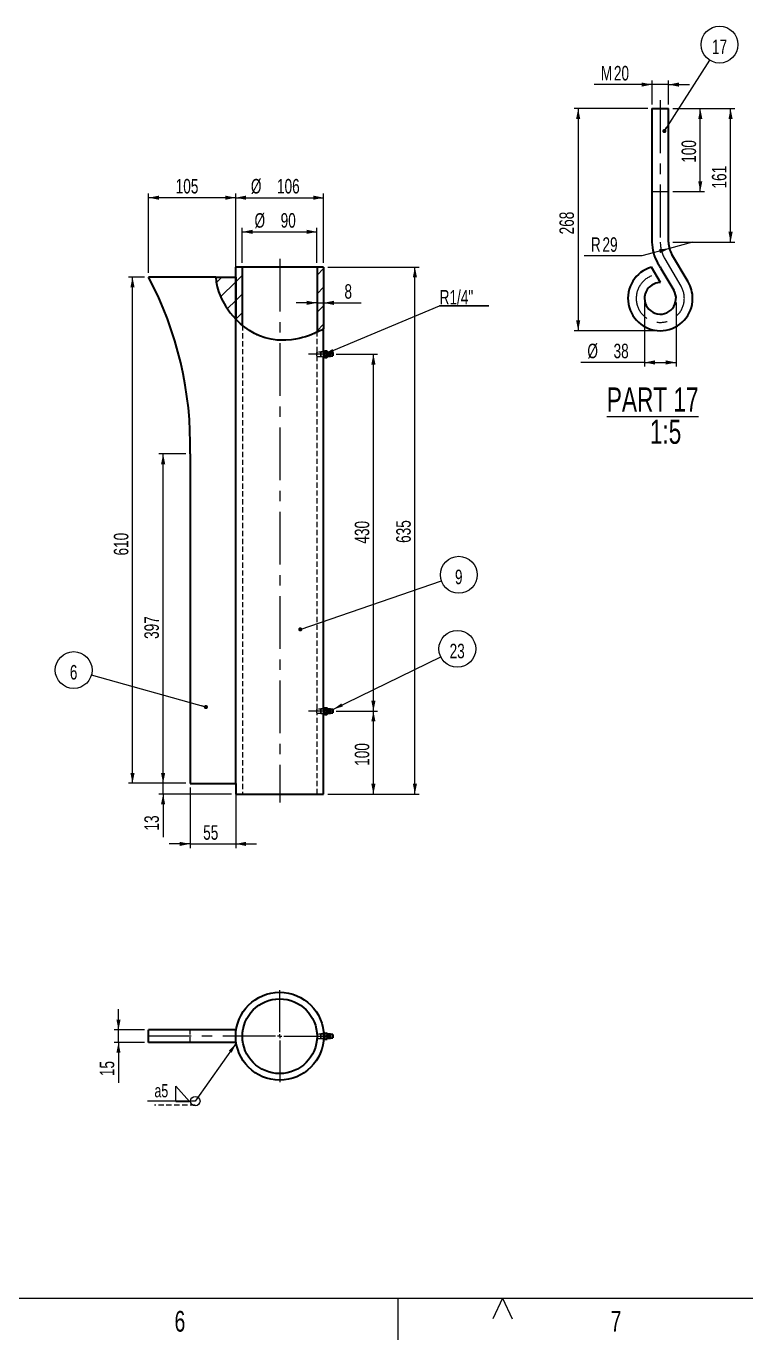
# Model space of a CAD drawing. Header units: millimetres. Extents: x 50 to 5945, y 0 to 4205.
# Drawn here: x 2706 to 3573, y 0 to 1583 of the extents above; entities that cross this region are included whole.
import ezdxf

# ---------------------------------------------------------------- set-up
doc = ezdxf.new("R2010")
doc.units = ezdxf.units.MM
doc.header["$LTSCALE"] = 5
doc.linetypes.add('CENTERX2', pattern=[20.32, 12.7, -2.54, 2.54, -2.54])
doc.linetypes.add('HIDDEN', pattern=[1.905, 1.27, -0.635])
doc.layers.add('AM_0', color=7, linetype='Continuous', lineweight=35)
doc.layers.add('AM_3', color=6, linetype='HIDDEN', lineweight=25)
for name, color, linetype in [('AM_4', 3, 'Continuous'), ('AM_5', 3, 'Continuous'), ('AM_6', 140, 'Continuous'), ('AM_7', 4, 'CENTERX2'), ('AM_8', 1, 'Continuous')]:
    doc.layers.add(name, color=color, linetype=linetype)
doc.styles.add('SLDTEXTSTYLE0', font='TXT', dxfattribs={"width": 0.7})
doc.dimstyles.new('SLDDIMSTYLE0', dxfattribs={"dimtxt": 17.5, "dimasz": 12.5, "dimexe": 0, "dimexo": 0.0625, "dimgap": 4.375, "dimtad": 1, "dimdec": 1, "dimrnd": 1e-09, "dimzin": 12, "dimdsep": 46, "dimtxsty": 'SLDTEXTSTYLE0', "dimsah": 1, "dimcen": 0.09, "dimadec": 0, "dimazin": 3, "dimtfac": 1, "dimtdec": 1, "dimtmove": 0, "dimatfit": 0, "dimfxl": 1, "dimfrac": 2, "dimtolj": 1, "dimtzin": 12, "dimarcsym": 0})
doc.dimstyles.new('SLDDIMSTYLE1', dxfattribs={"dimtxt": 17.5, "dimasz": 12.5, "dimexe": 0, "dimexo": 0.0625, "dimgap": 4.375, "dimtad": 1, "dimdec": 1, "dimrnd": 1e-09, "dimzin": 12, "dimdsep": 46, "dimtxsty": 'SLDTEXTSTYLE0', "dimsah": 1, "dimcen": 0.09, "dimadec": 0, "dimazin": 3, "dimtfac": 1, "dimtdec": 1, "dimtofl": 0, "dimtmove": 0, "dimatfit": 3, "dimfxl": 1, "dimfrac": 2, "dimtolj": 1, "dimtzin": 12, "dimarcsym": 0})
doc.dimstyles.new('SLDDIMSTYLE3', dxfattribs={"dimtxt": 0.18, "dimasz": 5, "dimexe": 0, "dimexo": 0.0625, "dimgap": 0, "dimtad": 0, "dimtih": 1, "dimtoh": 1, "dimdec": 0, "dimrnd": 1e-09, "dimzin": 0, "dimdsep": 46, "dimtxsty": 'Standard', "dimblk1": 'DOT', "dimblk2": 'DOT', "dimsah": 1, "dimcen": 0.09, "dimadec": 0, "dimazin": 0, "dimtfac": 5, "dimtdec": 0, "dimtofl": 0, "dimtmove": 0, "dimatfit": 3, "dimldrblk": 'DOT', "dimfxl": 1, "dimfrac": 2, "dimtolj": 1, "dimtzin": 0, "dimarcsym": 0})
doc.dimstyles.new('SLDDIMSTYLE4', dxfattribs={"dimtxt": 0.18, "dimasz": 12.5, "dimexe": 0, "dimexo": 0.0625, "dimgap": 0, "dimtad": 0, "dimtih": 1, "dimtoh": 1, "dimdec": 0, "dimrnd": 1e-09, "dimzin": 0, "dimdsep": 46, "dimtxsty": 'Standard', "dimsah": 1, "dimcen": 0.09, "dimadec": 0, "dimazin": 0, "dimtfac": 12.5, "dimtdec": 0, "dimtofl": 0, "dimtmove": 0, "dimatfit": 3, "dimfxl": 1, "dimfrac": 2, "dimtolj": 1, "dimtzin": 0, "dimarcsym": 0})
doc.dimstyles.new('SLDDIMSTYLE5', dxfattribs={"dimtxt": 17.5, "dimasz": 12.5, "dimexe": 0, "dimexo": 0.0625, "dimgap": 4.375, "dimtad": 1, "dimdec": 0, "dimrnd": 1e-09, "dimzin": 12, "dimdsep": 46, "dimtxsty": 'SLDTEXTSTYLE0', "dimsah": 1, "dimcen": 0.09, "dimadec": 0, "dimazin": 3, "dimtfac": 1, "dimtdec": 0, "dimtofl": 0, "dimtmove": 0, "dimatfit": 3, "dimfxl": 1, "dimfrac": 2, "dimtolj": 1, "dimtzin": 12, "dimarcsym": 0})
doc.dimstyles.new('SLDDIMSTYLE9', dxfattribs={"dimtxt": 17.5, "dimasz": 12.5, "dimexe": 0, "dimexo": 0.0625, "dimgap": 4.375, "dimtad": 0, "dimtih": 1, "dimtoh": 1, "dimdec": 1, "dimrnd": 1e-09, "dimzin": 12, "dimdsep": 46, "dimtxsty": 'SLDTEXTSTYLE0', "dimsah": 1, "dimcen": 0, "dimadec": 0, "dimazin": 3, "dimtfac": 1, "dimtdec": 1, "dimtofl": 0, "dimtmove": 0, "dimatfit": 3, "dimfxl": 1, "dimfrac": 2, "dimtolj": 1, "dimtzin": 12, "dimarcsym": 0})

# ---------------------------------------------------------------- blocks, each defined once
blk = doc.blocks.new('_D_55')
at = {"layer": 'AM_5'}
for p, q in [((2903.4, 665.4), (2903.4, 592.4)), ((2958.4, 665.4), (2958.4, 592.4)), ((2903.4, 597.4), (2878.4, 597.4)), ((2903.4, 597.4), (2958.4, 597.4)), ((2958.4, 597.4), (2983.4, 597.4))]:
    blk.add_line(p, q, dxfattribs=at)
for points in [[(2903.4, 597.4), (2890.9, 599.9), (2890.9, 594.9)], [(2958.4, 597.4), (2970.9, 594.9), (2970.9, 599.9)]]:
    blk.add_solid(points, dxfattribs=at)
at = {"layer": 'AM_5', "insert": (2919.2, 619.9), "char_height": 17.5, "attachment_point": 1, "style": 'SLDTEXTSTYLE0'}
blk.add_mtext('55', dxfattribs=at)
blk = doc.blocks.new('_D_56')
at = {"layer": 'AM_5'}
for p, q in [((2870.9, 670.4), (2870.9, 695.4)), ((2898.4, 670.4), (2865.9, 670.4)), ((2870.9, 657.4), (2870.9, 670.4)), ((2953.4, 657.4), (2865.9, 657.4)), ((2870.9, 657.4), (2870.9, 605.6))]:
    blk.add_line(p, q, dxfattribs=at)
for points in [[(2870.9, 670.4), (2873.4, 682.9), (2868.4, 682.9)], [(2870.9, 657.4), (2868.4, 644.9), (2873.4, 644.9)]]:
    blk.add_solid(points, dxfattribs=at)
at = {"layer": 'AM_5', "insert": (2848.3, 613.5), "char_height": 17.5, "attachment_point": 1, "rotation": 90, "style": 'SLDTEXTSTYLE0'}
blk.add_mtext('13', dxfattribs=at)
blk = doc.blocks.new('_D_57')
at = {"layer": 'AM_5'}
for p, q in [((2898.4, 1067.4), (2865.9, 1067.4)), ((2870.9, 670.4), (2870.9, 1067.4)), ((2898.4, 670.4), (2865.9, 670.4))]:
    blk.add_line(p, q, dxfattribs=at)
for points in [[(2870.9, 1067.4), (2868.4, 1054.9), (2873.4, 1054.9)], [(2870.9, 670.4), (2873.4, 682.9), (2868.4, 682.9)]]:
    blk.add_solid(points, dxfattribs=at)
at = {"layer": 'AM_5', "insert": (2848.3, 844.4), "char_height": 17.5, "attachment_point": 1, "rotation": 90, "style": 'SLDTEXTSTYLE0'}
blk.add_mtext('397', dxfattribs=at)
blk = doc.blocks.new('_D_58')
at = {"layer": 'AM_5'}
for p, q in [((2848.4, 1280.4), (2829, 1280.4)), ((2834, 670.4), (2834, 1280.4)), ((2898.4, 670.4), (2829, 670.4))]:
    blk.add_line(p, q, dxfattribs=at)
for points in [[(2834, 1280.4), (2831.5, 1267.9), (2836.5, 1267.9)], [(2834, 670.4), (2836.5, 682.9), (2831.5, 682.9)]]:
    blk.add_solid(points, dxfattribs=at)
at = {"layer": 'AM_5', "insert": (2811.5, 944.9), "char_height": 17.5, "attachment_point": 1, "rotation": 90, "style": 'SLDTEXTSTYLE0'}
blk.add_mtext('610', dxfattribs=at)
blk = doc.blocks.new('_D_59')
at = {"layer": 'AM_5'}
for p, q in [((2853.4, 1285.4), (2853.4, 1381)), ((2958.4, 1285.4), (2958.4, 1381)), ((2958.4, 1376), (2853.4, 1376))]:
    blk.add_line(p, q, dxfattribs=at)
for points in [[(2853.4, 1376), (2865.9, 1373.5), (2865.9, 1378.5)], [(2958.4, 1376), (2945.9, 1378.5), (2945.9, 1373.5)]]:
    blk.add_solid(points, dxfattribs=at)
at = {"layer": 'AM_5', "insert": (2886.1, 1398.6), "char_height": 17.5, "attachment_point": 1, "style": 'SLDTEXTSTYLE0'}
blk.add_mtext('105', dxfattribs=at)
blk = doc.blocks.new('_D_61')
at = {"layer": 'AM_5'}
for p, q in [((3079.4, 757.4), (3129.4, 757.4)), ((3124.4, 657.4), (3124.4, 757.4)), ((3069.4, 657.4), (3129.4, 657.4))]:
    blk.add_line(p, q, dxfattribs=at)
for points in [[(3124.4, 757.4), (3121.9, 744.9), (3126.9, 744.9)], [(3124.4, 657.4), (3126.9, 669.9), (3121.9, 669.9)]]:
    blk.add_solid(points, dxfattribs=at)
at = {"layer": 'AM_5', "insert": (3101.9, 691.5), "char_height": 17.5, "attachment_point": 1, "rotation": 90, "style": 'SLDTEXTSTYLE0'}
blk.add_mtext('100', dxfattribs=at)
blk = doc.blocks.new('_D_62')
at = {"layer": 'AM_5'}
for p, q in [((3079.4, 1187.4), (3129.4, 1187.4)), ((3124.4, 757.4), (3124.4, 1187.4)), ((3079.4, 757.4), (3129.4, 757.4))]:
    blk.add_line(p, q, dxfattribs=at)
for points in [[(3124.4, 1187.4), (3121.9, 1174.9), (3126.9, 1174.9)], [(3124.4, 757.4), (3126.9, 769.9), (3121.9, 769.9)]]:
    blk.add_solid(points, dxfattribs=at)
at = {"layer": 'AM_5', "insert": (3101.9, 959.2), "char_height": 17.5, "attachment_point": 1, "rotation": 90, "style": 'SLDTEXTSTYLE0'}
blk.add_mtext('430', dxfattribs=at)
blk = doc.blocks.new('_D_63')
at = {"layer": 'AM_5'}
for p, q in [((3069.4, 1292.4), (3179.4, 1292.4)), ((3174.4, 657.4), (3174.4, 1292.4)), ((3069.4, 657.4), (3179.4, 657.4))]:
    blk.add_line(p, q, dxfattribs=at)
for points in [[(3174.4, 1292.4), (3171.9, 1279.9), (3176.9, 1279.9)], [(3174.4, 657.4), (3176.9, 669.9), (3171.9, 669.9)]]:
    blk.add_solid(points, dxfattribs=at)
at = {"layer": 'AM_5', "insert": (3151.9, 960.1), "char_height": 17.5, "attachment_point": 1, "rotation": 90, "style": 'SLDTEXTSTYLE0'}
blk.add_mtext('635', dxfattribs=at)
blk = doc.blocks.new('_D_64')
at = {"layer": 'AM_5'}
for p, q in [((2958.4, 1285.4), (2958.4, 1381)), ((3064.4, 1297.4), (3064.4, 1381)), ((2958.4, 1376), (3064.4, 1376))]:
    blk.add_line(p, q, dxfattribs=at)
for points in [[(2958.4, 1376), (2970.9, 1373.5), (2970.9, 1378.5)], [(3064.4, 1376), (3051.9, 1378.5), (3051.9, 1373.5)]]:
    blk.add_solid(points, dxfattribs=at)
at = {"layer": 'AM_5', "char_height": 17.5, "attachment_point": 1, "style": 'SLDTEXTSTYLE0'}
for s, insert in [('%%c', (2976.7, 1398.6)), ('106', (3008.2, 1398.6))]:
    blk.add_mtext(s, dxfattribs=dict(at, insert=insert))
blk = doc.blocks.new('_D_65')
at = {"layer": 'AM_5'}
for p, q in [((2966.4, 1297.4), (2966.4, 1339.9)), ((2966.4, 1334.9), (3056.4, 1334.9)), ((3056.4, 1297.4), (3056.4, 1339.9))]:
    blk.add_line(p, q, dxfattribs=at)
for points in [[(2966.4, 1334.9), (2978.9, 1332.4), (2978.9, 1337.4)], [(3056.4, 1334.9), (3043.9, 1337.4), (3043.9, 1332.4)]]:
    blk.add_solid(points, dxfattribs=at)
at = {"layer": 'AM_5', "char_height": 17.5, "attachment_point": 1, "style": 'SLDTEXTSTYLE0'}
for s, insert in [('%%c', (2981.1, 1357.4)), ('90', (3012.6, 1357.4))]:
    blk.add_mtext(s, dxfattribs=dict(at, insert=insert))
blk = doc.blocks.new('_D_66')
at = {"layer": 'AM_5'}
for p, q in [((3056.4, 1249.3), (3031.4, 1249.3)), ((3056.4, 1249.3), (3064.4, 1249.3)), ((3064.4, 1249.3), (3109.7, 1249.3))]:
    blk.add_line(p, q, dxfattribs=at)
for points in [[(3056.4, 1249.3), (3043.9, 1251.8), (3043.9, 1246.8)], [(3064.4, 1249.3), (3076.9, 1246.8), (3076.9, 1251.8)]]:
    blk.add_solid(points, dxfattribs=at)
at = {"layer": 'AM_5', "insert": (3089.5, 1271.8), "char_height": 17.5, "attachment_point": 1, "style": 'SLDTEXTSTYLE0'}
blk.add_mtext('8', dxfattribs=at)
blk = doc.blocks.new('SW_NOTE_0_31')
at = {"layer": 'AM_6', "color": 0}
blk.add_circle((-21.3, 6), 22.2, dxfattribs=at)
at = {"layer": 'AM_6', "color": 0, "insert": (-21.4, 12.1), "char_height": 17.5, "attachment_point": 2, "style": 'SLDTEXTSTYLE0'}
blk.add_mtext('6', dxfattribs=at)
blk = doc.blocks.new('_Dot')
at = {"color": 0, "linetype": 'ByBlock', "lineweight": -2}
blk.add_line((-0.5, 0), (-1, 0), dxfattribs=at)
at = {"color": 0, "linetype": 'ByBlock', "const_width": 0.5}
blk.add_lwpolyline([(-0.25, 0, 1), (0.25, 0, 1)], format="xyb", close=True, dxfattribs=at)
blk = doc.blocks.new('SW_NOTE_0_32')
at = {"layer": 'AM_6', "color": 0}
blk.add_circle((20.9, 7.2), 22.2, dxfattribs=at)
at = {"layer": 'AM_6', "color": 0, "insert": (20.8, 13.3), "char_height": 17.5, "attachment_point": 2, "style": 'SLDTEXTSTYLE0'}
blk.add_mtext('9', dxfattribs=at)
blk = doc.blocks.new('SW_NOTE_0_33')
at = {"layer": 'AM_6', "color": 0}
for p, q in [((0, 0), (59.5, 0)), ((59.5, 0), (0, 0)), ((0, 0), (59.5, 0)), ((59.5, 0), (0, 0)), ((0, 0), (59.5, 0)), ((59.5, 0), (0, 0))]:
    blk.add_line(p, q, dxfattribs=at)
at = {"layer": 'AM_6', "color": 0, "insert": (0.1, 19.3), "char_height": 17.5, "attachment_point": 1, "style": 'SLDTEXTSTYLE0'}
blk.add_mtext('R1/4"', dxfattribs=at)
blk = doc.blocks.new('SW_NOTE_0_34')
at = {"layer": 'AM_6', "color": 0}
blk.add_circle((19.9, 9.7), 22.2, dxfattribs=at)
at = {"layer": 'AM_6', "color": 0, "insert": (19.7, 15.8), "char_height": 17.5, "attachment_point": 2, "style": 'SLDTEXTSTYLE0'}
blk.add_mtext('23', dxfattribs=at)
blk = doc.blocks.new('_D_67')
at = {"layer": 'AM_5'}
for p, q in [((2817.1, 373.2), (2817.1, 398.2)), ((2848.4, 373.2), (2812.1, 373.2)), ((2817.1, 358.2), (2817.1, 373.2)), ((2848.4, 358.2), (2812.1, 358.2)), ((2817.1, 358.2), (2817.1, 309.6))]:
    blk.add_line(p, q, dxfattribs=at)
for points in [[(2817.1, 373.2), (2819.6, 385.7), (2814.6, 385.7)], [(2817.1, 358.2), (2814.6, 345.7), (2819.6, 345.7)]]:
    blk.add_solid(points, dxfattribs=at)
at = {"layer": 'AM_5', "insert": (2794.5, 317.6), "char_height": 17.5, "attachment_point": 1, "rotation": 90, "style": 'SLDTEXTSTYLE0'}
blk.add_mtext('15', dxfattribs=at)
blk = doc.blocks.new('SW_CENTERMARKSYMBOL_0')
at = {"layer": 'AM_7', "color": 0}
for p, q in [((0, 5), (0, 55.5)), ((-5, 0), (-159.5, 0)), ((0, 0), (-2.5, 0)), ((0, 0), (0, 2.5)), ((0, 0), (0, -2.5)), ((0, 0), (2.5, 0)), ((5, 0), (55.5, 0)), ((0, -5), (0, -55.5))]:
    blk.add_line(p, q, dxfattribs=at)
blk = doc.blocks.new('SW_SYMBOL_WELD_FILL')
at = {"layer": 'AM_5', "color": 0}
for p, q in [((500, 0), (500, 4500)), ((500, 4500), (4500, 0)), ((500, 0), (4500, 0))]:
    blk.add_line(p, q, dxfattribs=at)
blk = doc.blocks.new('SW_WELDSYMBOL_14')
at = {"layer": 'AM_5', "color": 0}
blk.add_line((0, 0), (-57.5, 0), dxfattribs=at)
at = {"layer": 'AM_5', "color": 0, "linetype": 'HIDDEN'}
blk.add_line((0, -5), (-49.1, -5), dxfattribs=at)
at = {"layer": 'AM_5', "color": 0}
blk.add_circle((0, 0), 5.72, dxfattribs=at)
at = {"layer": 'AM_5', "color": 0, "xscale": 0.0041275, "yscale": 0.0041275, "zscale": 0.0041275}
blk.add_blockref('SW_SYMBOL_WELD_FILL', (-25.7, -0.5), dxfattribs=at)
at = {"layer": 'AM_5', "color": 0, "insert": (-49.2, 20.5), "char_height": 15.88, "attachment_point": 1, "style": 'SLDTEXTSTYLE0'}
blk.add_mtext('a5', dxfattribs=at)
blk = doc.blocks.new('_D_99')
at = {"layer": 'AM_5'}
for p, q in [((3485.2, 1483.4), (3523.4, 1483.4)), ((3518.4, 1383.4), (3518.4, 1483.4)), ((3485.2, 1383.4), (3523.4, 1383.4))]:
    blk.add_line(p, q, dxfattribs=at)
for points in [[(3518.4, 1483.4), (3515.9, 1470.9), (3520.9, 1470.9)], [(3518.4, 1383.4), (3520.9, 1395.9), (3515.9, 1395.9)]]:
    blk.add_solid(points, dxfattribs=at)
at = {"layer": 'AM_5', "insert": (3495.8, 1418.1), "char_height": 17.5, "attachment_point": 1, "rotation": 90, "style": 'SLDTEXTSTYLE0'}
blk.add_mtext('100', dxfattribs=at)
blk = doc.blocks.new('_D_100')
at = {"layer": 'AM_5'}
for p, q in [((3451.2, 1249.8), (3451.2, 1172.5)), ((3489.2, 1249.8), (3489.2, 1172.5)), ((3451.2, 1177.5), (3374.3, 1177.5)), ((3451.2, 1177.5), (3489.2, 1177.5))]:
    blk.add_line(p, q, dxfattribs=at)
for points in [[(3451.2, 1177.5), (3463.7, 1175), (3463.7, 1180)], [(3489.2, 1177.5), (3476.7, 1180), (3476.7, 1175)]]:
    blk.add_solid(points, dxfattribs=at)
at = {"layer": 'AM_5', "char_height": 17.5, "attachment_point": 1, "style": 'SLDTEXTSTYLE0'}
for s, insert in [('%%c', (3382.3, 1200.1)), ('38', (3413.9, 1200.1))]:
    blk.add_mtext(s, dxfattribs=dict(at, insert=insert))
blk = doc.blocks.new('_D_101')
at = {"layer": 'AM_5'}
for p, q in [((3460.2, 1512.3), (3390.6, 1512.3)), ((3460.2, 1488.4), (3460.2, 1517.3)), ((3480.2, 1512.3), (3460.2, 1512.3)), ((3480.2, 1488.4), (3480.2, 1517.3)), ((3480.2, 1512.3), (3505.2, 1512.3))]:
    blk.add_line(p, q, dxfattribs=at)
for points in [[(3460.2, 1512.3), (3447.7, 1514.8), (3447.7, 1509.8)], [(3480.2, 1512.3), (3492.7, 1509.8), (3492.7, 1514.8)]]:
    blk.add_solid(points, dxfattribs=at)
at = {"layer": 'AM_5', "char_height": 17.5, "attachment_point": 1, "style": 'SLDTEXTSTYLE0'}
for s, insert in [('M', (3398.6, 1534.8)), ('20', (3414.3, 1534.8))]:
    blk.add_mtext(s, dxfattribs=dict(at, insert=insert))
blk = doc.blocks.new('_D_102')
at = {"layer": 'AM_5'}
for p, q in [((3481.2, 1314.8), (3447.9, 1305.8)), ((3509.2, 1322.4), (3481.2, 1314.8)), ((3447.9, 1305.8), (3378.6, 1305.8))]:
    blk.add_line(p, q, dxfattribs=at)
blk.add_solid([(3481.2, 1314.8), (3468.5, 1313.9), (3469.8, 1309.1)], dxfattribs=at)
at = {"layer": 'AM_5', "char_height": 17.5, "attachment_point": 1, "style": 'SLDTEXTSTYLE0'}
for s, insert in [('R', (3386.5, 1328.3)), ('29', (3400.5, 1328.3))]:
    blk.add_mtext(s, dxfattribs=dict(at, insert=insert))
blk = doc.blocks.new('_D_103')
at = {"layer": 'AM_5'}
for p, q in [((3455.2, 1483.4), (3366.2, 1483.4)), ((3371.2, 1483.4), (3371.2, 1215.8)), ((3465.2, 1215.8), (3366.2, 1215.8))]:
    blk.add_line(p, q, dxfattribs=at)
for points in [[(3371.2, 1483.4), (3368.7, 1470.9), (3373.7, 1470.9)], [(3371.2, 1215.8), (3373.7, 1228.3), (3368.7, 1228.3)]]:
    blk.add_solid(points, dxfattribs=at)
at = {"layer": 'AM_5', "insert": (3348.6, 1331.8), "char_height": 17.5, "attachment_point": 1, "rotation": 90, "style": 'SLDTEXTSTYLE0'}
blk.add_mtext('268', dxfattribs=at)
blk = doc.blocks.new('_D_104')
at = {"layer": 'AM_5'}
for p, q in [((3485.2, 1483.4), (3559.9, 1483.4)), ((3554.9, 1322.4), (3554.9, 1483.4)), ((3485.2, 1322.4), (3559.9, 1322.4))]:
    blk.add_line(p, q, dxfattribs=at)
for points in [[(3554.9, 1483.4), (3552.4, 1470.9), (3557.4, 1470.9)], [(3554.9, 1322.4), (3557.4, 1334.9), (3552.4, 1334.9)]]:
    blk.add_solid(points, dxfattribs=at)
at = {"layer": 'AM_5', "insert": (3532.4, 1387.1), "char_height": 17.5, "attachment_point": 1, "rotation": 90, "style": 'SLDTEXTSTYLE0'}
blk.add_mtext('161', dxfattribs=at)
blk = doc.blocks.new('SW_NOTE_0_45')
at = {"layer": 'AM_6', "color": 0}
blk.add_circle((11.9, 18.7), 22.2, dxfattribs=at)
at = {"layer": 'AM_6', "color": 0, "insert": (11.8, 24.8), "char_height": 17.5, "attachment_point": 2, "style": 'SLDTEXTSTYLE0'}
blk.add_mtext('17', dxfattribs=at)

msp = doc.modelspace()

# ---------------------------------------------------------------- hatches: boundary and pattern name
at = {"layer": 'AM_8'}
h = msp.add_hatch(dxfattribs=at)
h.set_pattern_fill('ANSI31', color=256, scale=5, style=0)
edge = h.paths.add_edge_path(flags=0)
edge.add_spline(control_points=[(2958.418901, 1229.606209), (2960.936777, 1227.01048), (2963.610257, 1224.546631), (2966.418901, 1222.24914)], knot_values=[0.3029964838, 0.3029964838, 0.3029964838, 0.3029964838, 0.3252192413, 0.3252192413, 0.3252192413, 0.3252192413], weights=[1, 1, 1, 1], degree=3, periodic=0)
edge.add_line((2966.418901, 1222.24914), (2966.418901, 1292.374498))
edge.add_line((2966.418901, 1292.374498), (2958.418901, 1292.374498))
edge.add_line((2958.418901, 1292.374498), (2958.418901, 1229.606209))
h = msp.add_hatch(dxfattribs=at)
h.set_pattern_fill('ANSI31', color=256, scale=5, style=0)
edge = h.paths.add_edge_path(flags=0)
edge.add_line((3064.418901, 1292.374498), (3056.418901, 1292.374498))
edge.add_line((3056.418901, 1292.374498), (3056.418901, 1213.842412))
edge.add_spline(control_points=[(3056.418901, 1213.842412), (3059.172148, 1215.137694), (3061.845371, 1216.542133), (3064.418901, 1218.042119)], knot_values=[0.5217342933, 0.5217342933, 0.5217342933, 0.5217342933, 0.5406576298, 0.5406576298, 0.5406576298, 0.5406576298], weights=[1, 1, 1, 1], degree=3, periodic=0)
edge.add_line((3064.418901, 1218.042119), (3064.418901, 1292.374498))
h = msp.add_hatch(dxfattribs=at)
h.set_pattern_fill('ANSI31', color=256, scale=5, style=0)
edge = h.paths.add_edge_path(flags=0)
edge.add_line((2958.418901, 1280.374498), (2934.317378, 1280.374498))
edge.add_spline(control_points=[(2934.317378, 1280.374498), (2934.802761, 1263.416464), (2944.091768, 1244.376336), (2958.418901, 1229.606209)], knot_values=[0.1765453006, 0.1765453006, 0.1765453006, 0.1765453006, 0.3029964838, 0.3029964838, 0.3029964838, 0.3029964838], weights=[1, 1, 1, 1], degree=3, periodic=0)
edge.add_line((2958.418901, 1229.606209), (2958.418901, 1280.374498))
h = msp.add_hatch(dxfattribs=at)
h.set_pattern_fill('ANSI31', color=256, scale=5, style=0)
edge = h.paths.add_edge_path(flags=0)
edge.add_spline(control_points=[(2958.418901, 1229.606209), (2944.091768, 1244.376336), (2934.802761, 1263.416464), (2934.317378, 1280.374498)], knot_values=[0.6970035162, 0.6970035162, 0.6970035162, 0.6970035162, 0.8234546994, 0.8234546994, 0.8234546994, 0.8234546994], weights=[1, 1, 1, 1], degree=3, periodic=0)
edge.add_line((2934.317378, 1280.374498), (2934.317378, 1280.374498))
edge.add_spline(control_points=[(2934.317378, 1280.374498), (2934.802761, 1263.416464), (2944.091768, 1244.376336), (2958.418901, 1229.606209)], knot_values=[0.1765453005, 0.1765453005, 0.1765453005, 0.1765453005, 0.3029964838, 0.3029964838, 0.3029964838, 0.3029964838], weights=[1, 1, 1, 1], degree=3, periodic=0)
h = msp.add_hatch(dxfattribs=at)
h.set_pattern_fill('ANSI31', color=256, scale=5, style=0)
edge = h.paths.add_edge_path(flags=0)
edge.add_spline(control_points=[(3064.418901, 1218.042119), (3061.845371, 1216.542133), (3059.172148, 1215.137694), (3056.418901, 1213.842412)], knot_values=[0.4593423702, 0.4593423702, 0.4593423702, 0.4593423702, 0.4782657067, 0.4782657067, 0.4782657067, 0.4782657067], weights=[1, 1, 1, 1], degree=3, periodic=0)
edge.add_spline(control_points=[(3056.418901, 1213.842412), (3056.418901, 1213.842412), (3055.632858, 1213.462783), (3054.149139, 1212.807426), (3052.668887, 1212.153599), (3050.463549, 1211.218477), (3047.709039, 1210.213538), (3044.791906, 1209.149269), (3041.181382, 1207.983106), (3037.121319, 1206.9804), (3032.882857, 1205.933634), (3028.017169, 1205.03937), (3022.943788, 1204.578436), (3018.210571, 1204.148408), (3013.148153, 1204.092279), (3008.263452, 1204.519696), (3003.830943, 1204.907546), (2999.426042, 1205.703474), (2995.392109, 1206.82513), (2991.33324, 1207.95372), (2987.546548, 1209.419423), (2984.196643, 1210.982318), (2980.325292, 1212.788494), (2976.935698, 1214.768625), (2974.198423, 1216.551613), (2971.157304, 1218.532516), (2968.827365, 1220.32739), (2967.55852, 1221.331971), (2966.812118, 1221.922918), (2966.418901, 1222.24914), (2966.418901, 1222.24914)], knot_values=[0, 0, 0, 0, 0.0143300304, 0.0143300304, 0.0143300304, 0.0286018266, 0.0286018266, 0.0286018266, 0.043727495, 0.043727495, 0.043727495, 0.0595610478, 0.0595610478, 0.0595610478, 0.074331474, 0.074331474, 0.074331474, 0.0876894129, 0.0876894129, 0.0876894129, 0.1010971064, 0.1010971064, 0.1010971064, 0.1166167474, 0.1166167474, 0.1166167474, 0.1339713662, 0.1339713662, 0.1339713662, 0.1440572547, 0.1440572547, 0.1440572547, 0.1440572547], weights=[1, 1, 1, 1, 1, 1, 1, 1, 1, 1, 1, 1, 1, 1, 1, 1, 1, 1, 1, 1, 1, 1, 1, 1, 1, 1, 1, 1, 1, 1, 1], degree=3, periodic=0)
edge.add_spline(control_points=[(2966.418901, 1222.24914), (2963.610257, 1224.546631), (2960.936777, 1227.01048), (2958.418901, 1229.606209)], knot_values=[0.6747807587, 0.6747807587, 0.6747807587, 0.6747807587, 0.6970035162, 0.6970035162, 0.6970035162, 0.6970035162], weights=[1, 1, 1, 1], degree=3, periodic=0)
edge.add_spline(control_points=[(2958.418901, 1229.606209), (2958.418901, 1229.606209), (2959.132209, 1228.854518), (2960.424555, 1227.598674), (2962.297841, 1225.778298), (2965.42019, 1222.903919), (2969.354556, 1219.946122), (2972.670824, 1217.453001), (2976.658696, 1214.82047), (2981.186607, 1212.466512), (2984.978338, 1210.495278), (2989.226672, 1208.681858), (2993.776094, 1207.295933), (2998.381169, 1205.893053), (3003.414638, 1204.930458), (3008.469791, 1204.501923), (3009.450286, 1204.418805), (3010.434443, 1204.354457), (3011.418901, 1204.308572)], knot_values=[0, 0, 0, 0, 0.0147183378, 0.0147183378, 0.0147183378, 0.0361697446, 0.0361697446, 0.0361697446, 0.0541206695, 0.0541206695, 0.0541206695, 0.0691347375, 0.0691347375, 0.0691347375, 0.0843858355, 0.0843858355, 0.0843858355, 0.0873179032, 0.0873179032, 0.0873179032, 0.0873179032], weights=[1, 1, 1, 1, 1, 1, 1, 1, 1, 1, 1, 1, 1, 1, 1, 1, 1, 1, 1], degree=3, periodic=0)
edge.add_spline(control_points=[(3011.418901, 1204.308572), (3016.252011, 1204.083306), (3021.161224, 1204.314298), (3025.786224, 1204.882196), (3031.841519, 1205.625719), (3037.60159, 1206.963929), (3042.575134, 1208.490195), (3047.241445, 1209.922178), (3051.363708, 1211.556595), (3054.686531, 1213.046593), (3057.752109, 1214.421239), (3060.2106, 1215.701664), (3061.868208, 1216.604609), (3063.531472, 1217.510635), (3064.418901, 1218.042119), (3064.418901, 1218.042119)], knot_values=[0.0873179032, 0.0873179032, 0.0873179032, 0.0873179032, 0.1018970696, 0.1018970696, 0.1018970696, 0.1209919051, 0.1209919051, 0.1209919051, 0.1388411024, 0.1388411024, 0.1388411024, 0.1552929044, 0.1552929044, 0.1552929044, 0.171841947, 0.171841947, 0.171841947, 0.171841947], weights=[1, 1, 1, 1, 1, 1, 1, 1, 1, 1, 1, 1, 1, 1, 1, 1], degree=3, periodic=0)

# ---------------------------------------------------------------- linework, layer by layer
at = {"layer": 'AM_0'}
for p, q in [((3460.178484, 1483.356054), (3460.178484, 1322.356054)), ((3460.178484, 1483.356054), (3470.178484, 1483.356054)), ((3470.178484, 1483.356054), (3480.178484, 1483.356054)), ((3480.178484, 1322.356054), (3480.178484, 1483.356054)), ((3503.737128, 1274.626068), (3484.22462, 1307.580916)), ((2958.418901, 1229.606209), (2958.418901, 1292.374498)), ((2966.418901, 1292.374498), (2958.418901, 1292.374498)), ((2966.418901, 1222.24914), (2966.418901, 1292.374498)), ((3056.418901, 1292.374498), (2966.418901, 1292.374498)), ((3056.418901, 1292.374498), (3056.418901, 1213.842412)), ((3064.418901, 1292.374498), (3056.418901, 1292.374498)), ((3064.418901, 1292.374498), (3064.418901, 1218.042119)), ((3470.505274, 1273.763989), (3459.553101, 1292.261212)), ((3467.015059, 1297.391166), (3469.159711, 1293.769044)), ((3469.230927, 1293.648767), (3470.813791, 1290.975455)), ((3470.813791, 1290.975455), (3470.845715, 1292.795462)), ((3470.885007, 1290.855177), (3486.527567, 1264.436317)), ((2934.317378, 1280.374498), (2853.418901, 1280.374498)), ((2934.317378, 1280.374498), (2958.418901, 1280.374498)), ((2958.418901, 1280.374498), (2958.418901, 1229.606209)), ((2958.418901, 670.374498), (2958.418901, 1229.606209)), ((3064.418901, 1190.368363), (3064.418901, 1218.042119)), ((3064.488973, 1190.374498), (3064.418901, 1190.372309)), ((3065.488973, 1190.524498), (3064.488973, 1190.524498)), ((3064.488973, 1190.524498), (3064.488973, 1184.224498)), ((3065.80158, 1191.41595), (3065.488973, 1190.874498)), ((3065.488973, 1190.874498), (3065.488973, 1190.405587)), ((3065.488973, 1190.405587), (3065.488973, 1187.374498)), ((3065.488973, 1187.374498), (3065.488973, 1184.34341)), ((3065.80158, 1191.41595), (3068.176365, 1191.41595)), ((3065.80158, 1189.395224), (3068.176365, 1189.395224)), ((3068.488973, 1190.874498), (3068.176365, 1191.41595)), ((3068.488973, 1190.874498), (3068.488973, 1190.405587)), ((3068.488973, 1190.405587), (3068.488973, 1187.374498)), ((3070.588973, 1189.684498), (3068.488973, 1190.099498)), ((3068.488973, 1187.374498), (3068.488973, 1184.34341)), ((3070.588973, 1189.684498), (3070.588973, 1185.064498)), ((3075.488973, 1189.374498), (3072.688973, 1189.684498)), ((3072.688973, 1189.684498), (3072.688973, 1185.064498)), ((3075.488973, 1189.374498), (3075.488973, 1185.374498)), ((3064.418901, 760.368363), (3064.418901, 1184.380634)), ((3064.418901, 1184.376688), (3064.488973, 1184.374498)), ((3064.488973, 1184.224498), (3065.488973, 1184.224498)), ((3065.488973, 1184.34341), (3065.488973, 1183.874498)), ((3065.488973, 1183.874498), (3065.80158, 1183.333047)), ((3065.80158, 1185.353773), (3068.176365, 1185.353773)), ((3065.80158, 1183.333047), (3068.176365, 1183.333047)), ((3068.176365, 1183.333047), (3068.488973, 1183.874498)), ((3068.488973, 1184.649498), (3070.588973, 1185.064498)), ((3068.488973, 1184.34341), (3068.488973, 1183.874498)), ((3072.688973, 1185.064498), (3075.488973, 1185.374498)), ((2903.418901, 1067.374498), (2903.418901, 670.374498)), ((3064.488973, 760.374498), (3064.418901, 760.372309)), ((3065.488973, 760.524498), (3064.488973, 760.524498)), ((3064.488973, 760.524498), (3064.488973, 754.224498)), ((3065.80158, 761.41595), (3065.488973, 760.874498)), ((3065.488973, 760.874498), (3065.488973, 760.405587)), ((3065.488973, 760.405587), (3065.488973, 757.374498)), ((3065.80158, 761.41595), (3068.176365, 761.41595)), ((3068.488973, 760.874498), (3068.176365, 761.41595)), ((3068.488973, 760.874498), (3068.488973, 760.405587)), ((3068.488973, 760.405587), (3068.488973, 757.374498)), ((3070.588973, 759.684498), (3068.488973, 760.099498)), ((3070.588973, 759.684498), (3070.588973, 755.064498)), ((3075.488973, 759.374498), (3072.688973, 759.684498)), ((3072.688973, 759.684498), (3072.688973, 755.064498)), ((3064.418901, 657.374498), (3064.418901, 754.380634)), ((3064.418901, 754.376688), (3064.488973, 754.374498)), ((3064.488973, 754.224498), (3065.488973, 754.224498)), ((3065.488973, 757.374498), (3065.488973, 754.34341)), ((3065.488973, 754.34341), (3065.488973, 753.874498)), ((3065.488973, 753.874498), (3065.80158, 753.333047)), ((3065.80158, 759.395224), (3068.176365, 759.395224)), ((3065.80158, 755.353773), (3068.176365, 755.353773)), ((3065.80158, 753.333047), (3068.176365, 753.333047)), ((3068.176365, 753.333047), (3068.488973, 753.874498)), ((3068.488973, 757.374498), (3068.488973, 754.34341)), ((3068.488973, 754.649498), (3070.588973, 755.064498)), ((3068.488973, 754.34341), (3068.488973, 753.874498)), ((3072.688973, 755.064498), (3075.488973, 755.374498)), ((3075.488973, 759.374498), (3075.488973, 755.374498)), ((2903.418901, 670.374498), (2958.418901, 670.374498)), ((2958.418901, 670.374498), (2958.418901, 657.374498)), ((2958.418901, 657.374498), (3011.418901, 657.374498)), ((3011.418901, 657.374498), (3064.418901, 657.374498)), ((2853.418901, 358.190577), (2853.418901, 373.190577)), ((2958.418901, 373.190577), (2853.418901, 373.190577)), ((2958.418901, 358.190577), (2958.418901, 373.190577)), ((3064.488973, 368.844335), (3064.325291, 368.83922)), ((3065.488973, 368.994335), (3064.488973, 368.994335)), ((3064.488973, 368.994335), (3064.488973, 365.844335)), ((3064.488973, 365.844335), (3064.488973, 362.694335)), ((3065.80158, 369.344335), (3065.488973, 369.344335)), ((3065.488973, 369.344335), (3065.488973, 367.594335)), ((3065.488973, 367.594335), (3065.488973, 364.094335)), ((3065.488973, 364.094335), (3065.488973, 362.344335)), ((3065.80158, 369.344335), (3068.176365, 369.344335)), ((3065.80158, 365.844335), (3068.176365, 365.844335)), ((3068.488973, 369.344335), (3068.176365, 369.344335)), ((3068.488973, 369.344335), (3068.488973, 367.594335)), ((3070.588973, 368.154335), (3068.488973, 368.569335)), ((3068.488973, 367.594335), (3068.488973, 364.094335)), ((3068.488973, 364.094335), (3068.488973, 362.344335)), ((3070.588973, 368.154335), (3070.588973, 365.844335)), ((3070.588973, 365.844335), (3070.588973, 363.534335)), ((3075.488973, 367.844335), (3072.688973, 368.154335)), ((3072.688973, 368.154335), (3072.688973, 365.844335)), ((3072.688973, 365.844335), (3072.688973, 363.534335)), ((3075.488973, 367.844335), (3075.488973, 365.844335)), ((3075.488973, 365.844335), (3075.488973, 363.844335)), ((2958.418901, 358.190577), (2853.418901, 358.190577)), ((3064.342666, 362.848907), (3064.488973, 362.844335)), ((3064.488973, 362.694335), (3065.488973, 362.694335)), ((3065.488973, 362.344335), (3065.80158, 362.344335)), ((3065.80158, 362.344335), (3068.176365, 362.344335)), ((3068.176365, 362.344335), (3068.488973, 362.344335)), ((3068.488973, 363.119335), (3070.588973, 363.534335)), ((3072.688973, 363.534335), (3075.488973, 363.844335))]:
    msp.add_line(p, q, dxfattribs=at)
at = {"layer": 'AM_0', "flags": 128}
for points in [[(2934.317378, 1280.374498), (2934.801096, 1274.645971), (2935.907505, 1268.8153), (2937.605491, 1262.934968), (2941.185551, 1254.153025), (2945.917403, 1245.553513), (2951.696652, 1237.312539), (2958.418901, 1229.606209)], [(3011.418901, 1204.308572), (3008.469791, 1204.501923), (3001.060163, 1205.506946), (2993.776094, 1207.295933), (2987.258627, 1209.634937), (2981.186607, 1212.466512), (2974.875694, 1216.114981), (2969.354556, 1219.946122), (2966.605465, 1222.097148), (2964.200871, 1224.122263), (2962.095983, 1226.013356), (2960.424555, 1227.598674), (2958.949625, 1229.063371), (2958.55291, 1229.468086), (2958.418901, 1229.606209)], [(3064.418901, 1218.042119), (3064.261486, 1217.950383), (3063.792875, 1217.680252), (3062.987971, 1217.223606), (3061.868208, 1216.604609), (3058.851446, 1215.025587), (3054.686531, 1213.046593), (3049.213172, 1210.775386), (3046.01636, 1209.612499), (3042.575134, 1208.490195), (3038.767118, 1207.40179), (3034.734555, 1206.421977), (3030.351399, 1205.558371), (3025.786224, 1204.882196), (3018.773958, 1204.299136), (3011.418901, 1204.308572)], [(3065.488973, 1190.405587), (3065.58563, 1190.953295), (3065.80158, 1191.41595)], [(3065.80158, 1189.395224), (3065.548714, 1189.976918), (3065.488973, 1190.405587)], [(3065.488973, 1187.374498), (3065.58563, 1188.469914), (3065.80158, 1189.395224)], [(3065.80158, 1185.353773), (3065.548714, 1186.51716), (3065.488973, 1187.374498)], [(3068.176365, 1191.41595), (3068.429232, 1190.834257), (3068.488973, 1190.405587)], [(3068.488973, 1190.405587), (3068.392316, 1189.85788), (3068.176365, 1189.395224)], [(3068.176365, 1189.395224), (3068.429232, 1188.231837), (3068.488973, 1187.374498)], [(3068.488973, 1187.374498), (3068.392316, 1186.279083), (3068.176365, 1185.353773)], [(3065.488973, 1184.34341), (3065.58563, 1184.891117), (3065.80158, 1185.353773)], [(3065.80158, 1183.333047), (3065.548714, 1183.91474), (3065.488973, 1184.34341)], [(3068.176365, 1185.353773), (3068.429232, 1184.772079), (3068.488973, 1184.34341)], [(3068.488973, 1184.34341), (3068.392316, 1183.795702), (3068.176365, 1183.333047)], [(3065.488973, 760.405587), (3065.58563, 760.953295), (3065.80158, 761.41595)], [(3065.80158, 759.395224), (3065.548714, 759.976918), (3065.488973, 760.405587)], [(3068.176365, 761.41595), (3068.429232, 760.834257), (3068.488973, 760.405587)], [(3068.488973, 760.405587), (3068.392316, 759.85788), (3068.176365, 759.395224)], [(3065.488973, 757.374498), (3065.58563, 758.469914), (3065.80158, 759.395224)], [(3065.80158, 755.353773), (3065.548714, 756.51716), (3065.488973, 757.374498)], [(3065.488973, 754.34341), (3065.58563, 754.891117), (3065.80158, 755.353773)], [(3065.80158, 753.333047), (3065.548714, 753.91474), (3065.488973, 754.34341)], [(3068.176365, 759.395224), (3068.429232, 758.231837), (3068.488973, 757.374498)], [(3068.488973, 757.374498), (3068.392316, 756.279083), (3068.176365, 755.353773)], [(3068.176365, 755.353773), (3068.429232, 754.772079), (3068.488973, 754.34341)], [(3068.488973, 754.34341), (3068.392316, 753.795702), (3068.176365, 753.333047)], [(3065.488973, 367.594335), (3065.58563, 368.542992), (3065.80158, 369.344335)], [(3065.80158, 365.844335), (3065.548714, 366.851858), (3065.488973, 367.594335)], [(3065.488973, 364.094335), (3065.58563, 365.042992), (3065.80158, 365.844335)], [(3065.80158, 362.344335), (3065.548714, 363.351858), (3065.488973, 364.094335)], [(3068.176365, 369.344335), (3068.429232, 368.336812), (3068.488973, 367.594335)], [(3068.488973, 367.594335), (3068.392316, 366.645677), (3068.176365, 365.844335)], [(3068.176365, 365.844335), (3068.429232, 364.836812), (3068.488973, 364.094335)], [(3068.488973, 364.094335), (3068.392316, 363.145677), (3068.176365, 362.344335)]]:
    msp.add_lwpolyline(points, dxfattribs=at)
at = {"layer": 'AM_0'}
for radius in [53, 45]:
    msp.add_circle((3011.418901, 365.690577), radius, dxfattribs=at)
for centre, radius, start, end in [((3509.178484, 1322.356054), 49, 180, 210.62969954), ((3509.178484, 1322.356054), 29, 180, 210.62969954), ((3470.178484, 1254.756054), 39, 105.817407302, 0), ((2473.571785, 1078.839964), 430, 358.472091481, 27.948968476), ((3470.178484, 1254.756054), 19, 89.013295826, 180), ((3470.178484, 1254.756054), 39, 0, 30.62969954), ((3470.178484, 1254.756054), 19, 180, 30.62969954), ((3071.638973, 1186.241026), 3.6, 73.0422367, 106.9577633), ((3071.638973, 1188.507971), 3.6, 253.0422367, 286.9577633), ((3071.638973, 756.241026), 3.6, 73.0422367, 106.9577633), ((3071.638973, 758.507971), 3.6, 253.0422367, 286.9577633), ((3071.638973, 364.710863), 3.6, 73.0422367, 106.9577633), ((3071.638973, 366.977807), 3.6, 253.0422367, 286.9577633)]:
    msp.add_arc(centre, radius, start, end, dxfattribs=at)
at = {"layer": 'AM_3'}
for p, q in [((2966.418901, 1222.24914), (2966.418901, 657.374498)), ((3056.418901, 1189.894579), (3056.418901, 1213.842412)), ((3064.418901, 1189.927198), (3056.417073, 1189.927198)), ((3060.988729, 1190.265116), (3060.488973, 1189.749498)), ((3060.488973, 1189.749498), (3060.488973, 1184.999498)), ((3064.418901, 1190.372309), (3060.988729, 1190.265116)), ((3060.988729, 1190.265116), (3060.988729, 1184.483881)), ((3064.418901, 1189.894545), (3064.418901, 1190.368363)), ((3056.418713, 1184.821798), (3064.418901, 1184.821798)), ((3056.418901, 759.894579), (3056.418901, 1184.825288)), ((3060.488973, 1184.999498), (3060.988729, 1184.483881)), ((3060.988729, 1184.483881), (3064.418901, 1184.376688)), ((3064.418901, 1184.380634), (3064.418901, 1184.825579)), ((3064.418901, 759.927198), (3056.417073, 759.927198)), ((3060.988729, 760.265116), (3060.488973, 759.749498)), ((3060.488973, 759.749498), (3060.488973, 754.999498)), ((3064.418901, 760.372309), (3060.988729, 760.265116)), ((3060.988729, 760.265116), (3060.988729, 754.483881)), ((3064.418901, 759.894545), (3064.418901, 760.368363)), ((3056.418713, 754.821798), (3064.418901, 754.821798)), ((3056.418901, 657.374498), (3056.418901, 754.825288)), ((3060.488973, 754.999498), (3060.988729, 754.483881)), ((3060.988729, 754.483881), (3064.418901, 754.376688)), ((3064.418901, 754.380634), (3064.418901, 754.825579)), ((2903.418901, 358.190577), (2903.418901, 373.190577)), ((2903.571785, 358.190577), (2903.571785, 373.190577)), ((3064.418901, 368.243277), (3056.348198, 368.243277)), ((3060.988729, 368.734952), (3060.488973, 368.219335)), ((3060.488973, 368.219335), (3060.488973, 365.844335)), ((3060.488973, 365.844335), (3060.488973, 363.469335)), ((3064.325291, 368.83922), (3060.988729, 368.734952)), ((3060.988729, 368.734952), (3060.988729, 365.844335)), ((3060.988729, 365.844335), (3060.988729, 362.953717)), ((3056.202228, 363.137877), (3064.418901, 363.137877)), ((3060.488973, 363.469335), (3060.988729, 362.953717)), ((3060.988729, 362.953717), (3064.342666, 362.848907))]:
    msp.add_line(p, q, dxfattribs=at)
at = {"layer": 'AM_3', "flags": 128}
for points in [[(3056.34644, 1187.374498), (3056.35437, 1188.218686), (3056.374679, 1188.967688), (3056.398498, 1189.537925), (3056.415392, 1189.864567), (3056.417943, 1189.910258), (3056.405082, 1189.670745), (3056.382422, 1189.172964), (3056.359839, 1188.471828), (3056.347264, 1187.646708), (3056.350149, 1186.811428)], [(3056.418708, 1184.825288), (3056.418896, 1184.821885), (3056.410612, 1184.972347), (3056.390125, 1185.39278), (3056.366347, 1186.036894), (3056.34971, 1186.832424), (3056.34644, 1187.374498)], [(3064.357391, 1187.374498), (3064.364125, 1188.218901), (3064.381372, 1188.968097), (3064.401592, 1189.538243), (3064.415926, 1189.864669), (3064.418085, 1189.910194), (3064.407151, 1189.670332), (3064.387902, 1189.172076), (3064.36874, 1188.470728), (3064.358085, 1187.645598), (3064.360548, 1186.811907)], [(3064.418724, 1184.825579), (3064.418896, 1184.821901), (3064.411831, 1184.973068), (3064.394411, 1185.394364), (3064.374232, 1186.039094), (3064.360142, 1186.834819), (3064.357391, 1187.374498)], [(3056.34644, 757.374498), (3056.35437, 758.218686), (3056.374679, 758.967688), (3056.398498, 759.537925), (3056.415392, 759.864567), (3056.417943, 759.910258), (3056.405082, 759.670745), (3056.382422, 759.172964), (3056.359839, 758.471828), (3056.347264, 757.646708), (3056.350149, 756.811428)], [(3064.357391, 757.374498), (3064.364125, 758.218901), (3064.381372, 758.968097), (3064.401592, 759.538243), (3064.415926, 759.864669), (3064.418085, 759.910194), (3064.407151, 759.670332), (3064.387902, 759.172076), (3064.36874, 758.470728), (3064.358085, 757.645598), (3064.360548, 756.811907)], [(3056.418708, 754.825288), (3056.418896, 754.821885), (3056.410612, 754.972347), (3056.390125, 755.39278), (3056.366347, 756.036894), (3056.34971, 756.832424), (3056.34644, 757.374498)], [(3064.418724, 754.825579), (3064.418896, 754.821901), (3064.411831, 754.973068), (3064.394411, 755.394364), (3064.374232, 756.039094), (3064.360142, 756.834819), (3064.357391, 757.374498)]]:
    msp.add_lwpolyline(points, dxfattribs=at)
at = {"layer": 'AM_4'}
for p, q in [((3460.178484, 1383.356054), (3480.178484, 1383.356054)), ((100, 50), (5895, 50)), ((3153.75, 50), (3153.75, 0)), ((3280, 50), (3268.41149, 25.299401)), ((3280, 50), (3291.58851, 25.299401))]:
    msp.add_line(p, q, dxfattribs=at)
at = {"layer": 'AM_7'}
for p, q in [((3470.178484, 1493.356054), (3470.178484, 1322.356054)), ((3011.418901, 1302.374498), (3011.418901, 647.374498)), ((3475.61984, 1302.486041), (3495.132347, 1269.531192)), ((3451.178484, 1254.756054), (3451.178504, 1254.78367)), ((3489.178484, 1254.756054), (3489.178424, 1254.803749)), ((3074.357391, 1187.374498), (3046.34644, 1187.374498)), ((3074.357391, 757.374498), (3046.34644, 757.374498))]:
    msp.add_line(p, q, dxfattribs=at)
for centre, radius, start, end in [((3509.178484, 1322.356054), 39, 180, 210.62969954), ((3470.178484, 1254.756054), 29, 110.997788492, 30.62969954)]:
    msp.add_arc(centre, radius, start, end, dxfattribs=at)

# ---------------------------------------------------------------- block references
at = {"layer": 'AM_5'}
msp.add_blockref('SW_WELDSYMBOL_14', (2909.701145, 287.459356), dxfattribs=at)
at = {"layer": 'AM_6'}
for name, p in [('SW_NOTE_0_45', (3529.740471, 1541.745694)), ('SW_NOTE_0_33', (3204.166667, 1245.53244)), ('SW_NOTE_0_32', (3206.437335, 914.506131)), ('SW_NOTE_0_34', (3205.677246, 822.742322)), ('SW_NOTE_0_31', (2784.430731, 800.882614))]:
    msp.add_blockref(name, p, dxfattribs=at)
at = {"layer": 'AM_7'}
msp.add_blockref('SW_CENTERMARKSYMBOL_0', (3011.418901, 365.690577), dxfattribs=at)

# ---------------------------------------------------------------- texts
at = {"layer": 'AM_6', "style": 'SLDTEXTSTYLE0'}
for s, insert, char_height, attachment_point in [('\\LPART 17', (3405.778664, 1147.37925), 29.1041667, 1), ('1:5', (3457.620461, 1108.573695), 29.1041667, 1), ('6', (2891.154514, 34.726694), 25, 2), ('7', (3416.779514, 34.726694), 25, 2)]:
    msp.add_mtext(s, dxfattribs=dict(at, insert=insert, char_height=char_height, attachment_point=attachment_point))

# ---------------------------------------------------------------- dimensions: what is measured, and where the dimension line sits
at = {"layer": 'AM_5'}
for base, p1, p2, text, dimstyle, picture, middle in [((3460.178484, 1512.263199), (3480.178484, 1483.356054), (3460.178484, 1483.356054), 'M<>', 'SLDDIMSTYLE0', '_D_101', (3418.642895, 1512.263199)), ((3064.418901, 1376.038399), (2958.418901, 1280.374498), (3064.418901, 1292.374498), '%%c<>', 'SLDDIMSTYLE1', '_D_64', (3009.077765, 1376.038399)), ((3056.418901, 1334.87959), (2966.418901, 1292.374498), (3056.418901, 1292.374498), '%%c<>', 'SLDDIMSTYLE1', '_D_65', (3009.077765, 1334.87959))]:
    dim = msp.add_linear_dim(base=base, p1=p1, p2=p2, text=text, dimstyle=dimstyle, dxfattribs=at)
    dim.commit()
    dim.dimension.update_dxf_attribs({"geometry": picture, "text_midpoint": middle, "dimtype": 160})
for base, p1, p2, angle, dimstyle, picture, middle in [((3371.178484, 1215.756054), (3460.178484, 1483.356054), (3470.178484, 1215.756054), 90, 'SLDDIMSTYLE5', '_D_103', (3371.178484, 1350.163731)), ((3518.353173, 1483.356054), (3480.178484, 1383.356054), (3480.178484, 1483.356054), 90, 'SLDDIMSTYLE1', '_D_99', (3518.353173, 1434.728827)), ((3554.937573, 1483.356054), (3480.178484, 1322.356054), (3480.178484, 1483.356054), 90, 'SLDDIMSTYLE1', '_D_104', (3554.937573, 1402.003141)), ((2853.418901, 1376.038399), (2958.418901, 1280.374498), (2853.418901, 1280.374498), 0, 'SLDDIMSTYLE1', '_D_59', (2902.71695, 1376.038399)), ((3174.418901, 1292.374498), (3064.418901, 657.374498), (3064.418901, 1292.374498), 90, 'SLDDIMSTYLE1', '_D_63', (3174.418901, 978.440103)), ((2834.0445, 1280.374498), (2903.418901, 670.374498), (2853.418901, 1280.374498), 90, 'SLDDIMSTYLE1', '_D_58', (2834.0445, 961.488181)), ((3124.418901, 1187.374498), (3074.357391, 757.374498), (3074.357391, 1187.374498), 90, 'SLDDIMSTYLE1', '_D_62', (3124.418901, 978.440103)), ((2870.881447, 1067.374498), (2903.418901, 670.374498), (2903.418901, 1067.374498), 90, 'SLDDIMSTYLE1', '_D_57', (2870.881447, 862.754875)), ((3124.418901, 757.374498), (3064.418901, 657.374498), (3074.357391, 757.374498), 90, 'SLDDIMSTYLE1', '_D_61', (3124.418901, 708.125602)), ((2870.881447, 670.374498), (2958.418901, 657.374498), (2903.418901, 670.374498), 90, 'SLDDIMSTYLE0', '_D_56', (2870.881447, 623.999791)), ((2817.099032, 373.190577), (2853.418901, 358.190577), (2853.418901, 373.190577), 90, 'SLDDIMSTYLE0', '_D_67', (2817.099032, 328.056731))]:
    dim = msp.add_linear_dim(base=base, p1=p1, p2=p2, angle=angle, dimstyle=dimstyle, dxfattribs=at)
    dim.commit()
    dim.dimension.update_dxf_attribs({"geometry": picture, "text_midpoint": middle, "dimtype": 160})
dim = msp.add_radius_dim(center=(3509.178484, 1322.356054), mpoint=(3481.184042, 1314.785636), dimstyle='SLDDIMSTYLE9', dxfattribs=at)
dim.commit()
dim.dimension.update_dxf_attribs({"geometry": '_D_102', "text_midpoint": (3405.73899, 1322.393341), "dimtype": 164})
for base, p1, p2, picture, middle in [((3064.418901, 1249.282807), (3056.418901, 1292.374498), (3064.418901, 1292.374498), '_D_66', (3095.634031, 1249.282807)), ((2958.418901, 597.374498), (2903.418901, 670.374498), (2958.418901, 670.374498), '_D_55', (2931.439367, 597.374498))]:
    dim = msp.add_linear_dim(base=base, p1=p1, p2=p2, dimstyle='SLDDIMSTYLE0', dxfattribs=at)
    dim.commit()
    dim.dimension.update_dxf_attribs({"geometry": picture, "text_midpoint": middle, "dimtype": 160})
dim = msp.add_linear_dim(base=(3489.178484, 1177.545217), p1=(3451.178484, 1254.756054), p2=(3489.178484, 1254.756054), angle=0, text='%%c<>', dimstyle='SLDDIMSTYLE1', dxfattribs=at)
dim.commit()
dim.dimension.update_dxf_attribs({"geometry": '_D_100', "text_midpoint": (3410.295956, 1177.545217), "dimtype": 160})

# ---------------------------------------------------------------- leaders
msp.add_leader([(2959.103969, 357.196586), (2909.701145, 287.459356)], dimstyle='SLDDIMSTYLE4', dxfattribs=at)
at = {"layer": 'AM_6'}
for points, dimstyle in [([(3475.160978, 1456.314133), (3529.740471, 1541.745694)], 'SLDDIMSTYLE3'), ([(3064.358812, 1186.986598), (3204.166667, 1245.53244)], 'SLDDIMSTYLE4'), ([(3036.242191, 855.860012), (3206.437335, 914.506131)], 'SLDDIMSTYLE3'), ([(3075.488973, 759.374498), (3205.677246, 822.742322)], 'SLDDIMSTYLE4'), ([(2922.449456, 762.331736), (2784.430731, 800.882614)], 'SLDDIMSTYLE3')]:
    msp.add_leader(points, dimstyle=dimstyle, dxfattribs=at)

doc.saveas('drawing.dxf')
